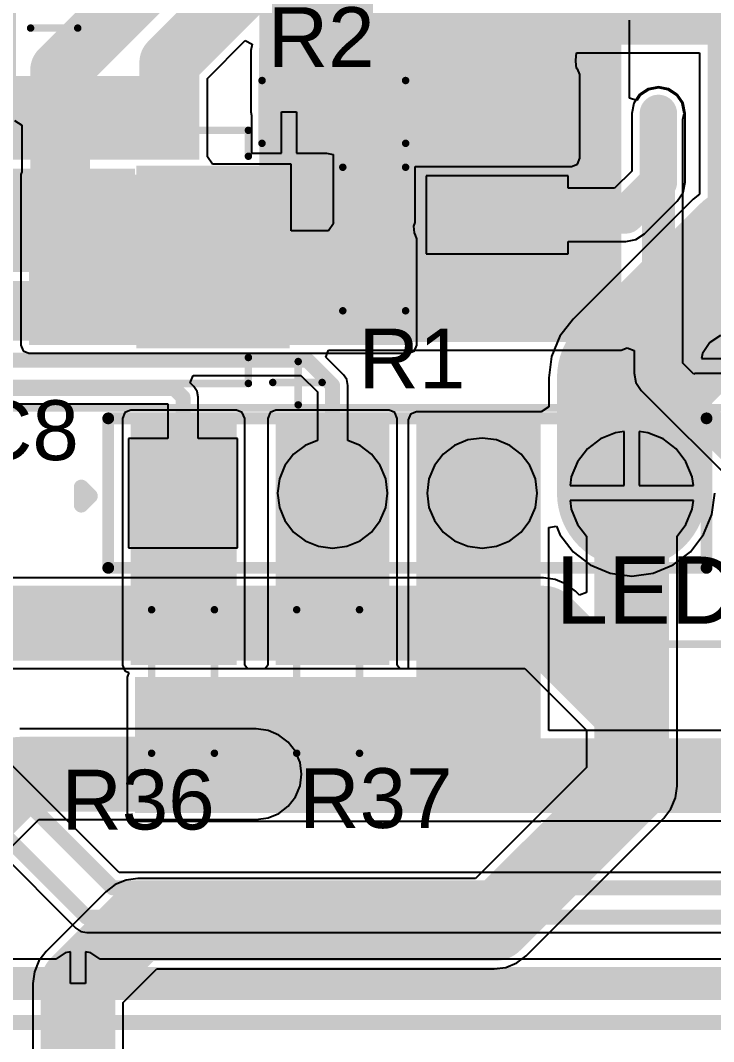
# Model space of a CAD drawing. Header units: millimetres. Extents: x -0.26 to 4.68, y -0.29 to 2.93.
# Drawn here: x 1.986 to 2.45, y 1.853 to 2.536 of the extents above; entities that cross this region are included whole.
import ezdxf

# ---------------------------------------------------------------- set-up
doc = ezdxf.new("R2010")
doc.units = ezdxf.units.MM
doc.header["$MEASUREMENT"] = 0
for name, color, linetype in [('BottomLayer', 5, 'Continuous'), ('BottomSolder', 6, 'Continuous'), ('Mechanical1', 6, 'Continuous'), ('MultiLayer', 9, 'Continuous'), ('PadHoleLayer', 156, 'Continuous'), ('TopLayer', 1, 'Continuous'), ('TopOverlay', 2, 'Continuous'), ('TopPaste', 8, 'Continuous'), ('TopSolder', 216, 'Continuous'), ('ViaHoleLayer', 16, 'Continuous')]:
    doc.layers.add(name, color=color, linetype=linetype)
doc.styles.add('Arial', font='arial.ttf', dxfattribs={"height": 0.2})

# ---------------------------------------------------------------- blocks, each defined once
blk = doc.blocks.new('DDPAK_35')
at = {"layer": 'TopLayer'}
for points in [[(-0.02106, -0.14636), (0.02106, -0.14636), (0.02106, -0.2314), (-0.02106, -0.2314)], [(0.04587, -0.14636), (0.08799, -0.14636), (0.08799, -0.2314), (0.04587, -0.2314)], [(0.1128, -0.14636), (0.15492, -0.14636), (0.15492, -0.2314), (0.1128, -0.2314)]]:
    blk.add_hatch(color=1, dxfattribs=at).paths.add_polyline_path(points)
at = {"layer": 'TopPaste'}
for points in [[(-0.02106, -0.14636), (0.02106, -0.14636), (0.02106, -0.2314), (-0.02106, -0.2314)], [(0.04587, -0.14636), (0.08799, -0.14636), (0.08799, -0.2314), (0.04587, -0.2314)], [(0.1128, -0.14636), (0.15492, -0.14636), (0.15492, -0.2314), (0.1128, -0.2314)]]:
    blk.add_hatch(color=8, dxfattribs=at).paths.add_polyline_path(points)
at = {"layer": 'TopSolder'}
for points in [[(-0.02303, -0.14439), (0.02303, -0.14439), (0.02303, -0.23337), (-0.02303, -0.23337)], [(0.0439, -0.14439), (0.08996, -0.14439), (0.08996, -0.23337), (0.0439, -0.23337)], [(0.11083, -0.14439), (0.15689, -0.14439), (0.15689, -0.23337), (0.11083, -0.23337)]]:
    blk.add_hatch(color=216, dxfattribs=at).paths.add_polyline_path(points)
blk = doc.blocks.new('R___0603_51')
at = {"layer": 'TopLayer'}
for points in [[(-0.015, 0.0175), (-0.015, -0.0175), (-0.045, -0.0175), (-0.045, 0.0175)], [(0.045, 0.0175), (0.045, -0.0175), (0.015, -0.0175), (0.015, 0.0175)]]:
    blk.add_hatch(color=1, dxfattribs=at).paths.add_polyline_path(points)
at = {"layer": 'TopPaste'}
for points in [[(-0.015, 0.0175), (-0.015, -0.0175), (-0.045, -0.0175), (-0.045, 0.0175)], [(0.045, 0.0175), (0.045, -0.0175), (0.015, -0.0175), (0.015, 0.0175)]]:
    blk.add_hatch(color=8, dxfattribs=at).paths.add_polyline_path(points)
at = {"layer": 'TopSolder'}
for points in [[(-0.011, 0.0215), (-0.011, -0.0215), (-0.049, -0.0215), (-0.049, 0.0215)], [(0.049, 0.0215), (0.049, -0.0215), (0.011, -0.0215), (0.011, 0.0215)]]:
    blk.add_hatch(color=216, dxfattribs=at).paths.add_polyline_path(points)
at = {"layer": 'TopOverlay', "const_width": 0.005}
for points in [[(-0.048, -0.021), (-0.048, 0.021)], [(0.048, 0.021), (-0.048, 0.021)], [(0.048, -0.021), (0.048, 0.021)], [(0.048, -0.021), (-0.048, -0.021)]]:
    blk.add_lwpolyline(points, dxfattribs=at)
at = {"layer": 'TopOverlay', "const_width": 0.0025}
for points in [[(-0.04925, 0.021, 1), (-0.04675, 0.021, 1)], [(-0.04925, 0.021, 1), (-0.04675, 0.021, 1)], [(0.04675, 0.021, 1), (0.04925, 0.021, 1)], [(0.04675, 0.021, 1), (0.04925, 0.021, 1)], [(-0.04925, -0.021, 1), (-0.04675, -0.021, 1)], [(-0.04925, -0.021, 1), (-0.04675, -0.021, 1)], [(0.04675, -0.021, 1), (0.04925, -0.021, 1)], [(0.04675, -0.021, 1), (0.04925, -0.021, 1)]]:
    blk.add_lwpolyline(points, format="xyb", close=True, dxfattribs=at)
blk = doc.blocks.new('R___0603_52')
at = {"layer": 'TopLayer'}
for points in [[(-0.015, 0.0175), (-0.015, -0.0175), (-0.045, -0.0175), (-0.045, 0.0175)], [(0.045, 0.0175), (0.045, -0.0175), (0.015, -0.0175), (0.015, 0.0175)]]:
    blk.add_hatch(color=1, dxfattribs=at).paths.add_polyline_path(points)
at = {"layer": 'TopPaste'}
for points in [[(-0.015, 0.0175), (-0.015, -0.0175), (-0.045, -0.0175), (-0.045, 0.0175)], [(0.045, 0.0175), (0.045, -0.0175), (0.015, -0.0175), (0.015, 0.0175)]]:
    blk.add_hatch(color=8, dxfattribs=at).paths.add_polyline_path(points)
at = {"layer": 'TopSolder'}
for points in [[(-0.011, 0.0215), (-0.011, -0.0215), (-0.049, -0.0215), (-0.049, 0.0215)], [(0.049, 0.0215), (0.049, -0.0215), (0.011, -0.0215), (0.011, 0.0215)]]:
    blk.add_hatch(color=216, dxfattribs=at).paths.add_polyline_path(points)
at = {"layer": 'TopOverlay', "const_width": 0.005}
for points in [[(-0.048, -0.021), (-0.048, 0.021)], [(0.048, 0.021), (-0.048, 0.021)], [(0.048, -0.021), (0.048, 0.021)], [(0.048, -0.021), (-0.048, -0.021)]]:
    blk.add_lwpolyline(points, dxfattribs=at)
at = {"layer": 'TopOverlay', "const_width": 0.0025}
for points in [[(-0.04925, 0.021, 1), (-0.04675, 0.021, 1)], [(-0.04925, 0.021, 1), (-0.04675, 0.021, 1)], [(0.04675, 0.021, 1), (0.04925, 0.021, 1)], [(0.04675, 0.021, 1), (0.04925, 0.021, 1)], [(-0.04925, -0.021, 1), (-0.04675, -0.021, 1)], [(-0.04925, -0.021, 1), (-0.04675, -0.021, 1)], [(0.04675, -0.021, 1), (0.04925, -0.021, 1)], [(0.04675, -0.021, 1), (0.04925, -0.021, 1)]]:
    blk.add_lwpolyline(points, format="xyb", close=True, dxfattribs=at)
blk = doc.blocks.new('R___0603_81')
at = {"layer": 'TopLayer'}
for points in [[(-0.015, 0.0175), (-0.015, -0.0175), (-0.045, -0.0175), (-0.045, 0.0175)], [(0.045, 0.0175), (0.045, -0.0175), (0.015, -0.0175), (0.015, 0.0175)]]:
    blk.add_hatch(color=1, dxfattribs=at).paths.add_polyline_path(points)
at = {"layer": 'TopPaste'}
for points in [[(-0.015, 0.0175), (-0.015, -0.0175), (-0.045, -0.0175), (-0.045, 0.0175)], [(0.045, 0.0175), (0.045, -0.0175), (0.015, -0.0175), (0.015, 0.0175)]]:
    blk.add_hatch(color=8, dxfattribs=at).paths.add_polyline_path(points)
at = {"layer": 'TopSolder'}
for points in [[(-0.011, 0.0215), (-0.011, -0.0215), (-0.049, -0.0215), (-0.049, 0.0215)], [(0.049, 0.0215), (0.049, -0.0215), (0.011, -0.0215), (0.011, 0.0215)]]:
    blk.add_hatch(color=216, dxfattribs=at).paths.add_polyline_path(points)
at = {"layer": 'TopOverlay', "const_width": 0.005}
for points in [[(0.048, 0.021), (-0.048, 0.021)], [(-0.048, 0.021), (-0.048, -0.021)], [(0.048, 0.021), (0.048, -0.021)], [(0.048, -0.021), (-0.048, -0.021)]]:
    blk.add_lwpolyline(points, dxfattribs=at)
at = {"layer": 'TopOverlay', "const_width": 0.0025}
for points in [[(-0.04925, 0.021, 1), (-0.04675, 0.021, 1)], [(-0.04925, 0.021, 1), (-0.04675, 0.021, 1)], [(0.04675, 0.021, 1), (0.04925, 0.021, 1)], [(0.04675, 0.021, 1), (0.04925, 0.021, 1)], [(-0.04925, -0.021, 1), (-0.04675, -0.021, 1)], [(-0.04925, -0.021, 1), (-0.04675, -0.021, 1)], [(0.04675, -0.021, 1), (0.04925, -0.021, 1)], [(0.04675, -0.021, 1), (0.04925, -0.021, 1)]]:
    blk.add_lwpolyline(points, format="xyb", close=True, dxfattribs=at)
blk = doc.blocks.new('R___0603_82')
at = {"layer": 'TopLayer'}
for points in [[(-0.015, 0.0175), (-0.015, -0.0175), (-0.045, -0.0175), (-0.045, 0.0175)], [(0.045, 0.0175), (0.045, -0.0175), (0.015, -0.0175), (0.015, 0.0175)]]:
    blk.add_hatch(color=1, dxfattribs=at).paths.add_polyline_path(points)
at = {"layer": 'TopPaste'}
for points in [[(-0.015, 0.0175), (-0.015, -0.0175), (-0.045, -0.0175), (-0.045, 0.0175)], [(0.045, 0.0175), (0.045, -0.0175), (0.015, -0.0175), (0.015, 0.0175)]]:
    blk.add_hatch(color=8, dxfattribs=at).paths.add_polyline_path(points)
at = {"layer": 'TopSolder'}
for points in [[(-0.011, 0.0215), (-0.011, -0.0215), (-0.049, -0.0215), (-0.049, 0.0215)], [(0.049, 0.0215), (0.049, -0.0215), (0.011, -0.0215), (0.011, 0.0215)]]:
    blk.add_hatch(color=216, dxfattribs=at).paths.add_polyline_path(points)
at = {"layer": 'TopOverlay', "const_width": 0.005}
for points in [[(0.048, 0.021), (-0.048, 0.021)], [(-0.048, -0.021), (-0.048, 0.021)], [(0.048, -0.021), (0.048, 0.021)], [(0.048, -0.021), (-0.048, -0.021)]]:
    blk.add_lwpolyline(points, dxfattribs=at)
at = {"layer": 'TopOverlay', "const_width": 0.0025}
for points in [[(-0.04925, 0.021, 1), (-0.04675, 0.021, 1)], [(-0.04925, 0.021, 1), (-0.04675, 0.021, 1)], [(0.04675, 0.021, 1), (0.04925, 0.021, 1)], [(0.04675, 0.021, 1), (0.04925, 0.021, 1)], [(-0.04925, -0.021, 1), (-0.04675, -0.021, 1)], [(-0.04925, -0.021, 1), (-0.04675, -0.021, 1)], [(0.04675, -0.021, 1), (0.04925, -0.021, 1)], [(0.04675, -0.021, 1), (0.04925, -0.021, 1)]]:
    blk.add_lwpolyline(points, format="xyb", close=True, dxfattribs=at)
blk = doc.blocks.new('ZIO_101954_95')
at = {"layer": 'BottomLayer'}
blk.add_hatch(color=5, dxfattribs=at).paths.add_polyline_path([(-0.1815, 0.0315), (-0.1185, 0.0315), (-0.1185, -0.0315), (-0.1815, -0.0315)])
h = blk.add_hatch(color=5, dxfattribs=at)
edge = h.paths.add_edge_path()
edge.add_arc((-0.05, 0), 0.0315, 0, 360)
h = blk.add_hatch(color=5, dxfattribs=at)
edge = h.paths.add_edge_path()
edge.add_arc((0.05, 0), 0.0315, 0, 360)
h = blk.add_hatch(color=5, dxfattribs=at)
edge = h.paths.add_edge_path()
edge.add_arc((0.15, 0), 0.0315, 0, 360)
at = {"layer": 'BottomSolder'}
blk.add_hatch(color=6, dxfattribs=at).paths.add_polyline_path([(-0.1855, 0.0355), (-0.1145, 0.0355), (-0.1145, -0.0355), (-0.1855, -0.0355)])
h = blk.add_hatch(color=6, dxfattribs=at)
edge = h.paths.add_edge_path()
edge.add_arc((-0.05, 0), 0.0355, 0, 360)
h = blk.add_hatch(color=6, dxfattribs=at)
edge = h.paths.add_edge_path()
edge.add_arc((0.05, 0), 0.0355, 0, 360)
h = blk.add_hatch(color=6, dxfattribs=at)
edge = h.paths.add_edge_path()
edge.add_arc((0.15, 0), 0.0355, 0, 360)
at = {"layer": 'MultiLayer'}
blk.add_hatch(color=9, dxfattribs=at).paths.add_polyline_path([(-0.1815, 0.0315), (-0.1185, 0.0315), (-0.1185, -0.0315), (-0.1815, -0.0315)])
h = blk.add_hatch(color=9, dxfattribs=at)
edge = h.paths.add_edge_path()
edge.add_arc((-0.05, 0), 0.0315, 0, 360)
h = blk.add_hatch(color=9, dxfattribs=at)
edge = h.paths.add_edge_path()
edge.add_arc((0.05, 0), 0.0315, 0, 360)
h = blk.add_hatch(color=9, dxfattribs=at)
edge = h.paths.add_edge_path()
edge.add_arc((0.15, 0), 0.0315, 0, 360)
at = {"layer": 'PadHoleLayer'}
h = blk.add_hatch(color=156, dxfattribs=at)
edge = h.paths.add_edge_path()
edge.add_arc((-0.15, 0), 0.0187, 0, 360)
h = blk.add_hatch(color=156, dxfattribs=at)
edge = h.paths.add_edge_path()
edge.add_arc((-0.05, 0), 0.0187, 0, 360)
h = blk.add_hatch(color=156, dxfattribs=at)
edge = h.paths.add_edge_path()
edge.add_arc((0.05, 0), 0.0187, 0, 360)
h = blk.add_hatch(color=156, dxfattribs=at)
edge = h.paths.add_edge_path()
edge.add_arc((0.15, 0), 0.0187, 0, 360)
at = {"layer": 'TopLayer'}
blk.add_hatch(color=1, dxfattribs=at).paths.add_polyline_path([(-0.1815, 0.0315), (-0.1185, 0.0315), (-0.1185, -0.0315), (-0.1815, -0.0315)])
h = blk.add_hatch(color=1, dxfattribs=at)
edge = h.paths.add_edge_path()
edge.add_arc((-0.05, 0), 0.0315, 0, 360)
h = blk.add_hatch(color=1, dxfattribs=at)
edge = h.paths.add_edge_path()
edge.add_arc((0.05, 0), 0.0315, 0, 360)
h = blk.add_hatch(color=1, dxfattribs=at)
edge = h.paths.add_edge_path()
edge.add_arc((0.15, 0), 0.0315, 0, 360)
at = {"layer": 'TopSolder'}
blk.add_hatch(color=216, dxfattribs=at).paths.add_polyline_path([(-0.1855, 0.0355), (-0.1145, 0.0355), (-0.1145, -0.0355), (-0.1855, -0.0355)])
h = blk.add_hatch(color=216, dxfattribs=at)
edge = h.paths.add_edge_path()
edge.add_arc((-0.05, 0), 0.0355, 0, 360)
h = blk.add_hatch(color=216, dxfattribs=at)
edge = h.paths.add_edge_path()
edge.add_arc((0.05, 0), 0.0355, 0, 360)
h = blk.add_hatch(color=216, dxfattribs=at)
edge = h.paths.add_edge_path()
edge.add_arc((0.15, 0), 0.0355, 0, 360)
at = {"layer": 'Mechanical1', "const_width": 0.005}
blk.add_lwpolyline([(-0.719, 0.057), (0.719, 0.057)], dxfattribs=at)
at = {"layer": 'TopOverlay'}
for points, const_width in [([(-0.2, 0.05), (0.2, 0.05)], 0.00787), ([(-0.2, -0.05), (-0.2, 0.05)], 0.00787), ([(0.2, -0.05), (0.2, 0.05)], 0.00787), ([(-0.218, -0.008), (-0.218, 0.004)], 0.01), ([(-0.218, 0.004), (-0.212, -0.002)], 0.01), ([(-0.218, -0.008), (-0.212, -0.002)], 0.01), ([(-0.2, -0.05), (0.2, -0.05)], 0.00787), ([(-0.156, -0.066), (-0.15, -0.06)], 0.01), ([(-0.156, -0.066), (-0.144, -0.066)], 0.01), ([(-0.15, -0.06), (-0.144, -0.066)], 0.01)]:
    blk.add_lwpolyline(points, dxfattribs=dict(at, const_width=const_width))
for points, const_width in [([(-0.20197, 0.05, 1), (-0.19803, 0.05, 1)], 0.00394), ([(-0.20197, 0.05, 1), (-0.19803, 0.05, 1)], 0.00394), ([(0.19803, 0.05, 1), (0.20197, 0.05, 1)], 0.00394), ([(0.19803, 0.05, 1), (0.20197, 0.05, 1)], 0.00394), ([(-0.2205, 0.004, 1), (-0.2155, 0.004, 1)], 0.005), ([(-0.2205, 0.004, 1), (-0.2155, 0.004, 1)], 0.005), ([(-0.2145, -0.002, 1), (-0.2095, -0.002, 1)], 0.005), ([(-0.2145, -0.002, 1), (-0.2095, -0.002, 1)], 0.005), ([(-0.2205, -0.008, 1), (-0.2155, -0.008, 1)], 0.005), ([(-0.2205, -0.008, 1), (-0.2155, -0.008, 1)], 0.005), ([(-0.20197, -0.05, 1), (-0.19803, -0.05, 1)], 0.00394), ([(-0.20197, -0.05, 1), (-0.19803, -0.05, 1)], 0.00394), ([(0.19803, -0.05, 1), (0.20197, -0.05, 1)], 0.00394), ([(0.19803, -0.05, 1), (0.20197, -0.05, 1)], 0.00394), ([(-0.1585, -0.066, 1), (-0.1535, -0.066, 1)], 0.005), ([(-0.1585, -0.066, 1), (-0.1535, -0.066, 1)], 0.005), ([(-0.1525, -0.06, 1), (-0.1475, -0.06, 1)], 0.005), ([(-0.1525, -0.06, 1), (-0.1475, -0.06, 1)], 0.005), ([(-0.1465, -0.066, 1), (-0.1415, -0.066, 1)], 0.005), ([(-0.1465, -0.066, 1), (-0.1415, -0.066, 1)], 0.005)]:
    blk.add_lwpolyline(points, format="xyb", close=True, dxfattribs=dict(at, const_width=const_width))
blk = doc.blocks.new('1_5_____RGB_OLED_97')
at = {"layer": 'Mechanical1', "const_width": 0.005}
blk.add_lwpolyline([(0.74, 0.11), (0.74, -1.666)], dxfattribs=at)
blk = doc.blocks.new('C____D_193')
at = {"layer": 'TopLayer'}
for points in [[(-0.16732, 0.05709), (-0.07283, 0.05709), (-0.07283, -0.05709), (-0.16732, -0.05709)], [(0.07283, 0.05709), (0.16732, 0.05709), (0.16732, -0.05709), (0.07283, -0.05709)]]:
    blk.add_hatch(color=1, dxfattribs=at).paths.add_polyline_path(points)
at = {"layer": 'TopPaste'}
for points in [[(-0.16732, 0.05709), (-0.07283, 0.05709), (-0.07283, -0.05709), (-0.16732, -0.05709)], [(0.07283, 0.05709), (0.16732, 0.05709), (0.16732, -0.05709), (0.07283, -0.05709)]]:
    blk.add_hatch(color=8, dxfattribs=at).paths.add_polyline_path(points)
at = {"layer": 'TopSolder'}
for points in [[(-0.17132, 0.06109), (-0.06883, 0.06109), (-0.06883, -0.06109), (-0.17132, -0.06109)], [(0.06883, 0.06109), (0.17132, 0.06109), (0.17132, -0.06109), (0.06883, -0.06109)]]:
    blk.add_hatch(color=216, dxfattribs=at).paths.add_polyline_path(points)
at = {"layer": 'TopOverlay', "const_width": 0.005}
for points in [[(-0.177, 0.099), (-0.177, 0.07)], [(-0.16, 0.084), (-0.193, 0.084)], [(-0.1437, 0.08465), (-0.1437, 0.0673)], [(0.1437, 0.08465), (-0.1437, 0.08465)], [(0.1437, 0.08465), (0.1437, 0.0673)], [(-0.1437, -0.0673), (-0.1437, -0.08465)], [(0.1437, -0.0673), (0.1437, -0.08465)], [(0.1437, -0.08465), (-0.1437, -0.08465)]]:
    blk.add_lwpolyline(points, dxfattribs=at)
at = {"layer": 'TopOverlay', "const_width": 0.0025}
for points in [[(-0.17825, 0.099, 1), (-0.17575, 0.099, 1)], [(-0.19425, 0.084, 1), (-0.19175, 0.084, 1)], [(-0.16125, 0.084, 1), (-0.15875, 0.084, 1)], [(-0.14495, 0.08465, 1), (-0.14245, 0.08465, 1)], [(-0.14495, 0.08465, 1), (-0.14245, 0.08465, 1)], [(0.14245, 0.08465, 1), (0.14495, 0.08465, 1)], [(0.14245, 0.08465, 1), (0.14495, 0.08465, 1)], [(-0.17825, 0.07, 1), (-0.17575, 0.07, 1)], [(-0.14495, 0.0673, 1), (-0.14245, 0.0673, 1)], [(0.14245, 0.0673, 1), (0.14495, 0.0673, 1)], [(-0.14495, -0.0673, 1), (-0.14245, -0.0673, 1)], [(0.14245, -0.0673, 1), (0.14495, -0.0673, 1)], [(-0.14495, -0.08465, 1), (-0.14245, -0.08465, 1)], [(-0.14495, -0.08465, 1), (-0.14245, -0.08465, 1)], [(0.14245, -0.08465, 1), (0.14495, -0.08465, 1)], [(0.14245, -0.08465, 1), (0.14495, -0.08465, 1)]]:
    blk.add_lwpolyline(points, format="xyb", close=True, dxfattribs=at)
blk = doc.blocks.new('20SVPF120M_195')
at = {"layer": 'TopLayer'}
for points in [[(-0.17913, 0.0315), (-0.04134, 0.0315), (-0.04134, -0.0315), (-0.17913, -0.0315)], [(0.04134, 0.0315), (0.17913, 0.0315), (0.17913, -0.0315), (0.04134, -0.0315)]]:
    blk.add_hatch(color=1, dxfattribs=at).paths.add_polyline_path(points)
at = {"layer": 'TopPaste'}
for points in [[(-0.17913, 0.0315), (-0.04134, 0.0315), (-0.04134, -0.0315), (-0.17913, -0.0315)], [(0.04134, 0.0315), (0.17913, 0.0315), (0.17913, -0.0315), (0.04134, -0.0315)]]:
    blk.add_hatch(color=8, dxfattribs=at).paths.add_polyline_path(points)
at = {"layer": 'TopSolder'}
for points in [[(-0.18313, 0.0355), (-0.03734, 0.0355), (-0.03734, -0.0355), (-0.18313, -0.0355)], [(0.03734, 0.0355), (0.18313, 0.0355), (0.18313, -0.0355), (0.03734, -0.0355)]]:
    blk.add_hatch(color=216, dxfattribs=at).paths.add_polyline_path(points)
at = {"layer": 'TopOverlay', "const_width": 0.005}
for points in [[(-0.07677, 0.12992), (-0.12992, 0.07677)], [(-0.07677, 0.12992), (0.12992, 0.12992)], [(0.12992, 0.12992), (0.12992, 0.04528)], [(-0.12992, 0.07677), (-0.12992, 0.04528)], [(-0.153, 0.064), (-0.153, 0.043)], [(-0.162, 0.053), (-0.144, 0.053)], [(-0.12992, -0.04528), (-0.12992, -0.07677)], [(0.12992, -0.04528), (0.12992, -0.12992)], [(-0.12992, -0.07677), (-0.07677, -0.12992)], [(-0.07677, -0.12992), (0.12992, -0.12992)]]:
    blk.add_lwpolyline(points, dxfattribs=at)
at = {"layer": 'TopOverlay', "const_width": 0.0025}
for points in [[(-0.07802, 0.12992, 1), (-0.07552, 0.12992, 1)], [(-0.07802, 0.12992, 1), (-0.07552, 0.12992, 1)], [(0.12867, 0.12992, 1), (0.13117, 0.12992, 1)], [(0.12867, 0.12992, 1), (0.13117, 0.12992, 1)], [(-0.13117, 0.07677, 1), (-0.12867, 0.07677, 1)], [(-0.13117, 0.07677, 1), (-0.12867, 0.07677, 1)], [(-0.15425, 0.064, 1), (-0.15175, 0.064, 1)], [(-0.16325, 0.053, 1), (-0.16075, 0.053, 1)], [(-0.14525, 0.053, 1), (-0.14275, 0.053, 1)], [(-0.15425, 0.043, 1), (-0.15175, 0.043, 1)], [(-0.13117, 0.04528, 1), (-0.12867, 0.04528, 1)], [(0.12867, 0.04528, 1), (0.13117, 0.04528, 1)], [(-0.13117, -0.04528, 1), (-0.12867, -0.04528, 1)], [(0.12867, -0.04528, 1), (0.13117, -0.04528, 1)], [(-0.13117, -0.07677, 1), (-0.12867, -0.07677, 1)], [(-0.13117, -0.07677, 1), (-0.12867, -0.07677, 1)], [(-0.07802, -0.12992, 1), (-0.07552, -0.12992, 1)], [(-0.07802, -0.12992, 1), (-0.07552, -0.12992, 1)], [(0.12867, -0.12992, 1), (0.13117, -0.12992, 1)], [(0.12867, -0.12992, 1), (0.13117, -0.12992, 1)]]:
    blk.add_lwpolyline(points, format="xyb", close=True, dxfattribs=at)

msp = doc.modelspace()

# ---------------------------------------------------------------- hatches: boundary and pattern name
at = {"layer": 'BottomLayer'}
for points in [[(2.146, 2.321), (2.388, 2.321), (2.388, 2.556), (2.146, 2.556)], [(1.603, 2.443), (2.106, 2.443), (2.106, 2.499), (1.603, 2.499)], [(1.18282, 2.36795), (2.063, 2.36795), (2.063, 2.437), (1.18282, 2.437)]]:
    msp.add_hatch(color=5, dxfattribs=at).paths.add_polyline_path(points)
h = msp.add_hatch(color=5, dxfattribs=at)
edge = h.paths.add_edge_path()
edge.add_arc((2.41282, 2.47395), 0.01181, 0, 360)
h = msp.add_hatch(color=5, dxfattribs=at)
edge = h.paths.add_edge_path()
edge.add_arc((2.059, 2.46595), 0.01181, 0, 360)
h = msp.add_hatch(color=5, dxfattribs=at)
edge = h.paths.add_edge_path()
edge.add_arc((2.08782, 2.46595), 0.01181, 0, 360)
h = msp.add_hatch(color=5, dxfattribs=at)
edge = h.paths.add_edge_path()
edge.add_arc((2.019, 2.421), 0.01181, 0, 360)
h = msp.add_hatch(color=5, dxfattribs=at)
edge = h.paths.add_edge_path()
edge.add_arc((2.045, 2.421), 0.01181, 0, 360)
h = msp.add_hatch(color=5, dxfattribs=at)
edge = h.paths.add_edge_path()
edge.add_arc((2.019, 2.395), 0.01181, 0, 360)
h = msp.add_hatch(color=5, dxfattribs=at)
edge = h.paths.add_edge_path()
edge.add_arc((2.045, 2.395), 0.01181, 0, 360)
h = msp.add_hatch(color=5, dxfattribs=at)
edge = h.paths.add_edge_path()
edge.add_arc((2.144, 2.032), 0.01181, 0, 360)
h = msp.add_hatch(color=5, dxfattribs=at)
edge = h.paths.add_edge_path()
edge.add_arc((2.02482, 1.89195), 0.01181, 0, 360)
at = {"layer": 'BottomSolder'}
h = msp.add_hatch(color=6, dxfattribs=at)
edge = h.paths.add_edge_path()
edge.add_arc((2.41282, 2.47395), 0.00591, 0, 360)
h = msp.add_hatch(color=6, dxfattribs=at)
edge = h.paths.add_edge_path()
edge.add_arc((2.059, 2.46595), 0.00591, 0, 360)
h = msp.add_hatch(color=6, dxfattribs=at)
edge = h.paths.add_edge_path()
edge.add_arc((2.08782, 2.46595), 0.00591, 0, 360)
h = msp.add_hatch(color=6, dxfattribs=at)
edge = h.paths.add_edge_path()
edge.add_arc((2.019, 2.421), 0.00591, 0, 360)
h = msp.add_hatch(color=6, dxfattribs=at)
edge = h.paths.add_edge_path()
edge.add_arc((2.045, 2.421), 0.00591, 0, 360)
h = msp.add_hatch(color=6, dxfattribs=at)
edge = h.paths.add_edge_path()
edge.add_arc((2.019, 2.395), 0.00591, 0, 360)
h = msp.add_hatch(color=6, dxfattribs=at)
edge = h.paths.add_edge_path()
edge.add_arc((2.045, 2.395), 0.00591, 0, 360)
h = msp.add_hatch(color=6, dxfattribs=at)
edge = h.paths.add_edge_path()
edge.add_arc((2.144, 2.032), 0.00591, 0, 360)
h = msp.add_hatch(color=6, dxfattribs=at)
edge = h.paths.add_edge_path()
edge.add_arc((2.02482, 1.89195), 0.00591, 0, 360)
at = {"layer": 'TopLayer'}
for points in [[(2.44582, 2.29), (2.82182, 2.29), (2.82182, 2.79895), (2.44582, 2.79895)], [(2.20082, 2.44395), (2.35482, 2.44395), (2.35482, 2.49995), (2.20082, 2.49995)], [(2.04, 2.445), (2.106, 2.445), (2.106, 2.492), (2.04, 2.492)], [(2.20082, 2.40095), (2.24482, 2.40095), (2.24482, 2.46395), (2.20082, 2.46395)], [(2.073, 2.433), (1.992, 2.433), (1.992, 2.319), (2.073, 2.319)], [(2.062, 2.319), (2.246, 2.319), (2.246, 2.39), (2.062, 2.39)], [(2.13082, 2.27), (2.06, 2.27), (2.06, 2.105), (2.13082, 2.105)], [(2.23282, 2.27), (2.157, 2.27), (2.157, 2.105), (2.23282, 2.105)], [(2.251, 2.039), (2.33418, 2.039), (2.33418, 2.269), (2.251, 2.269)], [(2.33418, 2.09695), (2.063, 2.09695), (2.063, 2.006), (2.33418, 2.006)]]:
    msp.add_hatch(color=1, dxfattribs=at).paths.add_polyline_path(points)
h = msp.add_hatch(color=1, dxfattribs=at)
edge = h.paths.add_edge_path()
edge.add_arc((2.41282, 2.47395), 0.01181, 0, 360)
h = msp.add_hatch(color=1, dxfattribs=at)
edge = h.paths.add_edge_path()
edge.add_arc((2.059, 2.46595), 0.01181, 0, 360)
h = msp.add_hatch(color=1, dxfattribs=at)
edge = h.paths.add_edge_path()
edge.add_arc((2.08782, 2.46595), 0.01181, 0, 360)
h = msp.add_hatch(color=1, dxfattribs=at)
edge = h.paths.add_edge_path()
edge.add_arc((2.019, 2.421), 0.01181, 0, 360)
h = msp.add_hatch(color=1, dxfattribs=at)
edge = h.paths.add_edge_path()
edge.add_arc((2.045, 2.421), 0.01181, 0, 360)
h = msp.add_hatch(color=1, dxfattribs=at)
edge = h.paths.add_edge_path()
edge.add_arc((2.019, 2.395), 0.01181, 0, 360)
h = msp.add_hatch(color=1, dxfattribs=at)
edge = h.paths.add_edge_path()
edge.add_arc((2.045, 2.395), 0.01181, 0, 360)
h = msp.add_hatch(color=1, dxfattribs=at)
edge = h.paths.add_edge_path()
edge.add_arc((2.144, 2.032), 0.01181, 0, 360)
h = msp.add_hatch(color=1, dxfattribs=at)
edge = h.paths.add_edge_path()
edge.add_arc((2.02482, 1.89195), 0.01181, 0, 360)
at = {"layer": 'TopSolder'}
h = msp.add_hatch(color=216, dxfattribs=at)
edge = h.paths.add_edge_path()
edge.add_arc((2.41282, 2.47395), 0.00591, 0, 360)
h = msp.add_hatch(color=216, dxfattribs=at)
edge = h.paths.add_edge_path()
edge.add_arc((2.059, 2.46595), 0.00591, 0, 360)
h = msp.add_hatch(color=216, dxfattribs=at)
edge = h.paths.add_edge_path()
edge.add_arc((2.08782, 2.46595), 0.00591, 0, 360)
h = msp.add_hatch(color=216, dxfattribs=at)
edge = h.paths.add_edge_path()
edge.add_arc((2.019, 2.421), 0.00591, 0, 360)
h = msp.add_hatch(color=216, dxfattribs=at)
edge = h.paths.add_edge_path()
edge.add_arc((2.045, 2.421), 0.00591, 0, 360)
h = msp.add_hatch(color=216, dxfattribs=at)
edge = h.paths.add_edge_path()
edge.add_arc((2.019, 2.395), 0.00591, 0, 360)
h = msp.add_hatch(color=216, dxfattribs=at)
edge = h.paths.add_edge_path()
edge.add_arc((2.045, 2.395), 0.00591, 0, 360)
h = msp.add_hatch(color=216, dxfattribs=at)
edge = h.paths.add_edge_path()
edge.add_arc((2.144, 2.032), 0.00591, 0, 360)
h = msp.add_hatch(color=216, dxfattribs=at)
edge = h.paths.add_edge_path()
edge.add_arc((2.02482, 1.89195), 0.00591, 0, 360)
at = {"layer": 'ViaHoleLayer'}
h = msp.add_hatch(color=16, dxfattribs=at)
edge = h.paths.add_edge_path()
edge.add_arc((2.41282, 2.47395), 0.00591, 0, 360)
h = msp.add_hatch(color=16, dxfattribs=at)
edge = h.paths.add_edge_path()
edge.add_arc((2.059, 2.46595), 0.00591, 0, 360)
h = msp.add_hatch(color=16, dxfattribs=at)
edge = h.paths.add_edge_path()
edge.add_arc((2.08782, 2.46595), 0.00591, 0, 360)
h = msp.add_hatch(color=16, dxfattribs=at)
edge = h.paths.add_edge_path()
edge.add_arc((2.019, 2.421), 0.00591, 0, 360)
h = msp.add_hatch(color=16, dxfattribs=at)
edge = h.paths.add_edge_path()
edge.add_arc((2.045, 2.421), 0.00591, 0, 360)
h = msp.add_hatch(color=16, dxfattribs=at)
edge = h.paths.add_edge_path()
edge.add_arc((2.019, 2.395), 0.00591, 0, 360)
h = msp.add_hatch(color=16, dxfattribs=at)
edge = h.paths.add_edge_path()
edge.add_arc((2.045, 2.395), 0.00591, 0, 360)
h = msp.add_hatch(color=16, dxfattribs=at)
edge = h.paths.add_edge_path()
edge.add_arc((2.144, 2.032), 0.00591, 0, 360)
h = msp.add_hatch(color=16, dxfattribs=at)
edge = h.paths.add_edge_path()
edge.add_arc((2.02482, 1.89195), 0.00591, 0, 360)

# ---------------------------------------------------------------- linework, layer by layer
at = {"layer": 'BottomLayer'}
for p, q in [((2.39341, 2.48416), (2.39341, 2.53636)), ((2.4007, 2.48607), (2.39841, 2.48264)), ((2.40626, 2.48978), (2.4007, 2.48607)), ((2.41282, 2.49109), (2.40626, 2.48978)), ((2.41938, 2.48978), (2.41282, 2.49109)), ((2.42494, 2.48607), (2.41938, 2.48978)), ((2.42866, 2.48051), (2.42494, 2.48607)), ((2.39841, 2.48264), (2.39341, 2.48416)), ((2.42996, 2.47395), (2.42866, 2.48051)), ((2.42914, 2.46979), (2.42996, 2.47395)), ((2.42914, 2.30693), (2.42914, 2.46979)), ((2.45431, 2.32549), (2.4471, 2.32067)), ((2.19045, 2.31097), (2.19236, 2.31559)), ((2.19236, 2.31559), (2.388, 2.31559)), ((2.388, 2.31559), (2.39183, 2.31717)), ((2.39183, 2.31717), (2.39651, 2.31541)), ((2.39651, 2.31541), (2.39651, 2.30018)), ((2.4471, 2.32067), (2.44228, 2.31346)), ((2.20221, 2.29921), (2.19045, 2.31097)), ((2.44228, 2.31346), (2.44158, 2.30995)), ((2.44158, 2.30995), (2.45782, 2.30995)), ((2.43657, 2.2995), (2.42914, 2.30693)), ((2.09976, 2.29375), (2.10183, 2.29875)), ((2.10183, 2.29875), (2.17383, 2.29875)), ((2.17383, 2.29875), (2.1848, 2.28778)), ((2.20442, 2.2959), (2.20221, 2.29921)), ((2.20519, 2.292), (2.20442, 2.2959)), ((2.39651, 2.30018), (2.39775, 2.29393)), ((2.43741, 2.29995), (2.43657, 2.2995)), ((2.45782, 2.29995), (2.43741, 2.29995)), ((2.10221, 2.2913), (2.09976, 2.29375)), ((2.10442, 2.28799), (2.10221, 2.2913)), ((2.20519, 2.25528), (2.20519, 2.292)), ((2.39775, 2.29393), (2.40129, 2.28864)), ((2.40129, 2.28864), (2.65769, 2.03224)), ((2.10519, 2.28409), (2.10442, 2.28799)), ((2.10519, 2.25649), (2.10519, 2.28409)), ((2.1848, 2.28778), (2.1848, 2.25528)), ((1.942, 2.27975), (2.0848, 2.27975)), ((2.0848, 2.27975), (2.0848, 2.25649)), ((2.39, 2.26119), (2.38417, 2.26042)), ((2.39, 2.225), (2.39, 2.26119)), ((2.40583, 2.26042), (2.4, 2.26119)), ((2.4, 2.26119), (2.4, 2.225)), ((2.0848, 2.25649), (2.0585, 2.25649)), ((2.0585, 2.25649), (2.0585, 2.1835)), ((2.1315, 2.25649), (2.10519, 2.25649)), ((2.1315, 2.1835), (2.1315, 2.25649)), ((2.1848, 2.25528), (2.17659, 2.25188)), ((2.2134, 2.25188), (2.20519, 2.25528)), ((2.28547, 2.25555), (2.27659, 2.25188)), ((2.295, 2.25681), (2.28547, 2.25555)), ((2.30453, 2.25555), (2.295, 2.25681)), ((2.3134, 2.25188), (2.30453, 2.25555)), ((2.37407, 2.25624), (2.3654, 2.24959)), ((2.38417, 2.26042), (2.37407, 2.25624)), ((2.41593, 2.25624), (2.40583, 2.26042)), ((2.42459, 2.24959), (2.41593, 2.25624)), ((2.17659, 2.25188), (2.16897, 2.24603)), ((2.22103, 2.24603), (2.2134, 2.25188)), ((2.27659, 2.25188), (2.26897, 2.24603)), ((2.32103, 2.24603), (2.3134, 2.25188)), ((2.3654, 2.24959), (2.35875, 2.24092)), ((2.43125, 2.24092), (2.42459, 2.24959)), ((2.16897, 2.24603), (2.16312, 2.2384)), ((2.22688, 2.2384), (2.22103, 2.24603)), ((2.26897, 2.24603), (2.26312, 2.2384)), ((2.32688, 2.2384), (2.32103, 2.24603)), ((2.35875, 2.24092), (2.35457, 2.23083)), ((2.43543, 2.23083), (2.43125, 2.24092)), ((2.16312, 2.2384), (2.15944, 2.22952)), ((2.23056, 2.22952), (2.22688, 2.2384)), ((2.26312, 2.2384), (2.25944, 2.22952)), ((2.33056, 2.22952), (2.32688, 2.2384)), ((2.15944, 2.22952), (2.15819, 2.22)), ((2.23181, 2.22), (2.23056, 2.22952)), ((2.25944, 2.22952), (2.25819, 2.22)), ((2.33181, 2.22), (2.33056, 2.22952)), ((2.35457, 2.23083), (2.3538, 2.225)), ((2.43619, 2.225), (2.43543, 2.23083)), ((2.15819, 2.22), (2.15944, 2.21047)), ((2.23056, 2.21047), (2.23181, 2.22)), ((2.25819, 2.22), (2.25944, 2.21047)), ((2.33056, 2.21047), (2.33181, 2.22)), ((2.3538, 2.225), (2.39, 2.225)), ((2.4, 2.225), (2.43619, 2.225)), ((2.43619, 2.215), (2.3538, 2.215)), ((2.3538, 2.215), (2.35457, 2.20916)), ((2.43543, 2.20916), (2.43619, 2.215)), ((2.15944, 2.21047), (2.16312, 2.20159)), ((2.22688, 2.20159), (2.23056, 2.21047)), ((2.25944, 2.21047), (2.26312, 2.20159)), ((2.32688, 2.20159), (2.33056, 2.21047)), ((2.35457, 2.20916), (2.35875, 2.19907)), ((2.43125, 2.19907), (2.43543, 2.20916)), ((2.16312, 2.20159), (2.16897, 2.19397)), ((2.22103, 2.19397), (2.22688, 2.20159)), ((2.26312, 2.20159), (2.26897, 2.19397)), ((2.32103, 2.19397), (2.32688, 2.20159)), ((2.16897, 2.19397), (2.17659, 2.18812)), ((2.2134, 2.18812), (2.22103, 2.19397)), ((2.26897, 2.19397), (2.27659, 2.18812)), ((2.3134, 2.18812), (2.32103, 2.19397)), ((2.35875, 2.19907), (2.36474, 2.19127)), ((2.42526, 2.19127), (2.43125, 2.19907)), ((2.17659, 2.18812), (2.18547, 2.18444)), ((2.20453, 2.18444), (2.2134, 2.18812)), ((2.27659, 2.18812), (2.28547, 2.18444)), ((2.30453, 2.18444), (2.3134, 2.18812)), ((2.36474, 2.19127), (2.36474, 2.15358)), ((2.42526, 2.074), (2.42526, 2.19127)), ((2.0585, 2.1835), (2.1315, 2.1835)), ((2.18547, 2.18444), (2.195, 2.18319)), ((2.195, 2.18319), (2.20453, 2.18444)), ((2.28547, 2.18444), (2.295, 2.18319)), ((2.295, 2.18319), (2.30453, 2.18444)), ((2.336, 2.16326), (1.95482, 2.16326)), ((2.34383, 2.16223), (2.336, 2.16326)), ((2.35113, 2.15921), (2.34383, 2.16223)), ((2.3574, 2.1544), (2.35113, 2.15921)), ((2.36012, 2.15167), (2.3574, 2.1544)), ((2.36474, 2.15358), (2.36012, 2.15167)), ((1.94229, 2.10274), (2.32347, 2.10274)), ((2.32347, 2.10274), (2.36474, 2.06147)), ((2.42526, 2.024), (2.42526, 2.074)), ((2.144, 2.06226), (1.986, 2.06226)), ((2.15183, 2.06123), (2.144, 2.06226)), ((2.15913, 2.05821), (2.15183, 2.06123)), ((2.1654, 2.0534), (2.15913, 2.05821)), ((2.36474, 2.06147), (2.36474, 2.03653)), ((2.17021, 2.04713), (2.1654, 2.0534)), ((2.17323, 2.03983), (2.17021, 2.04713)), ((2.17426, 2.032), (2.17323, 2.03983)), ((2.36474, 2.03653), (2.29047, 1.96226)), ((2.17323, 2.02417), (2.17426, 2.032)), ((2.17021, 2.01687), (2.17323, 2.02417)), ((2.42423, 2.01617), (2.42526, 2.024)), ((2.1654, 2.0106), (2.17021, 2.01687)), ((2.4212, 2.00887), (2.42423, 2.01617)), ((2.15913, 2.00579), (2.1654, 2.0106)), ((2.4164, 2.0026), (2.4212, 2.00887)), ((1.93208, 1.93529), (1.99853, 2.00174)), ((1.99853, 2.00174), (2.144, 2.00174)), ((2.144, 2.00174), (2.15183, 2.00277)), ((2.15183, 2.00277), (2.15913, 2.00579)), ((2.3244, 1.9106), (2.41639, 2.0026)), ((2.41639, 2.0026), (2.4164, 2.0026)), ((2.05704, 1.96123), (2.04974, 1.9582)), ((2.06487, 1.96226), (2.05704, 1.96123)), ((2.29047, 1.96226), (2.06487, 1.96226)), ((2.04348, 1.9534), (2.00343, 1.91334)), ((2.04974, 1.9582), (2.04348, 1.9534)), ((2.04348, 1.9534), (2.04348, 1.9534)), ((2.00343, 1.91334), (1.99862, 1.90708)), ((1.99862, 1.90708), (1.99559, 1.89978)), ((2.31083, 1.90277), (2.31813, 1.90579)), ((2.31813, 1.90579), (2.3244, 1.9106)), ((1.99559, 1.89978), (1.99456, 1.89195)), ((2.05508, 1.87941), (2.07741, 1.90174)), ((2.07741, 1.90174), (2.303, 1.90174)), ((2.303, 1.90174), (2.31083, 1.90277)), ((1.99456, 1.89195), (1.99456, 1.80748)), ((2.05508, 1.79495), (2.05508, 1.87941))]:
    msp.add_line(p, q, dxfattribs=at)
for points, const_width in [([(2.343, 2.385), (2.343, 2.59595)], 0.04), ([(2.41282, 2.30018), (2.41282, 2.47395)], 0.022), ([(2.29995, 2.34195), (2.343, 2.385)], 0.04), ([(1.2563, 2.34195), (2.29995, 2.34195)], 0.04), ([(1.52682, 2.30895), (2.17805, 2.30895)], 0.01), ([(2.17805, 2.30895), (2.195, 2.292)], 0.01), ([(2.41282, 2.30018), (2.674, 2.039)], 0.022), ([(1.54482, 2.28995), (2.08914, 2.28995)], 0.01), ([(2.08914, 2.28995), (2.095, 2.28409)], 0.01), ([(2.195, 2.22), (2.195, 2.292)], 0.01), ([(2.095, 2.22), (2.095, 2.28409)], 0.01), ([(2.395, 2.074), (2.395, 2.22)], 0.05), ([(1.94229, 2.133), (2.336, 2.133)], 0.05), ([(2.336, 2.133), (2.395, 2.074)], 0.05), ([(2.395, 2.024), (2.395, 2.074)], 0.05), ([(1.90182, 1.94782), (1.986, 2.032)], 0.05), ([(1.986, 2.032), (2.144, 2.032)], 0.05), ([(2.303, 1.932), (2.395, 2.024)], 0.05), ([(2.02482, 1.89195), (2.06487, 1.932)], 0.05), ([(2.06487, 1.932), (2.303, 1.932)], 0.05), ([(2.02482, 1.79495), (2.02482, 1.89195)], 0.05)]:
    msp.add_lwpolyline(points, dxfattribs=dict(at, const_width=const_width))
for points, const_width in [([(2.40732, 2.47395, 1), (2.41832, 2.47395, 1)], 0.011), ([(2.333, 2.385, 1), (2.353, 2.385, 1)], 0.02), ([(2.333, 2.385, 1), (2.353, 2.385, 1)], 0.02), ([(2.28995, 2.34195, 1), (2.30995, 2.34195, 1)], 0.02), ([(2.28995, 2.34195, 1), (2.30995, 2.34195, 1)], 0.02), ([(2.17555, 2.30895, 1), (2.18055, 2.30895, 1)], 0.005), ([(2.17555, 2.30895, 1), (2.18055, 2.30895, 1)], 0.005), ([(2.40732, 2.30018, 1), (2.41832, 2.30018, 1)], 0.011), ([(2.40732, 2.30018, 1), (2.41832, 2.30018, 1)], 0.011), ([(2.08664, 2.28995, 1), (2.09164, 2.28995, 1)], 0.005), ([(2.08664, 2.28995, 1), (2.09164, 2.28995, 1)], 0.005), ([(2.1925, 2.292, 1), (2.1975, 2.292, 1)], 0.005), ([(2.1925, 2.292, 1), (2.1975, 2.292, 1)], 0.005), ([(2.0925, 2.28409, 1), (2.0975, 2.28409, 1)], 0.005), ([(2.0925, 2.28409, 1), (2.0975, 2.28409, 1)], 0.005), ([(2.3825, 2.22, 1), (2.4075, 2.22, 1)], 0.025), ([(2.0925, 2.22, 1), (2.0975, 2.22, 1)], 0.005), ([(2.1925, 2.22, 1), (2.1975, 2.22, 1)], 0.005), ([(2.3235, 2.133, 1), (2.3485, 2.133, 1)], 0.025), ([(2.3235, 2.133, 1), (2.3485, 2.133, 1)], 0.025), ([(2.3825, 2.074, 1), (2.4075, 2.074, 1)], 0.025), ([(2.3825, 2.074, 1), (2.4075, 2.074, 1)], 0.025), ([(2.3825, 2.074, 1), (2.4075, 2.074, 1)], 0.025), ([(1.9735, 2.032, 1), (1.9985, 2.032, 1)], 0.025), ([(1.9735, 2.032, 1), (1.9985, 2.032, 1)], 0.025), ([(2.1315, 2.032, 1), (2.1565, 2.032, 1)], 0.025), ([(2.3825, 2.024, 1), (2.4075, 2.024, 1)], 0.025), ([(2.3825, 2.024, 1), (2.4075, 2.024, 1)], 0.025), ([(2.05237, 1.932, 1), (2.07737, 1.932, 1)], 0.025), ([(2.05237, 1.932, 1), (2.07737, 1.932, 1)], 0.025), ([(2.2905, 1.932, 1), (2.3155, 1.932, 1)], 0.025), ([(2.2905, 1.932, 1), (2.3155, 1.932, 1)], 0.025), ([(2.01232, 1.89195, 1), (2.03732, 1.89195, 1)], 0.025), ([(2.01232, 1.89195, 1), (2.03732, 1.89195, 1)], 0.025)]:
    msp.add_lwpolyline(points, format="xyb", close=True, dxfattribs=dict(at, const_width=const_width))
at = {"layer": 'TopLayer'}
for p, q in [((2.11131, 2.49739), (2.13657, 2.52264)), ((2.13657, 2.52264), (2.14117, 2.52018)), ((2.14117, 2.52018), (2.14033, 2.51595)), ((2.14033, 2.51595), (2.14033, 2.47495)), ((2.35759, 2.50946), (2.35799, 2.51446)), ((2.35799, 2.51446), (2.44041, 2.51446)), ((2.44041, 2.51446), (2.44041, 2.41996)), ((2.35759, 2.50889), (2.35759, 2.50946)), ((2.35799, 2.50405), (2.35759, 2.50889)), ((2.35865, 2.50378), (2.35799, 2.50405)), ((2.36023, 2.49995), (2.35865, 2.50378)), ((2.36023, 2.44395), (2.36023, 2.49995)), ((2.11131, 2.49224), (2.11131, 2.49739)), ((2.11141, 2.492), (2.11131, 2.49224)), ((2.11141, 2.445), (2.11141, 2.492)), ((2.40021, 2.48657), (2.39634, 2.48078)), ((2.40599, 2.49043), (2.40021, 2.48657)), ((2.41282, 2.49179), (2.40599, 2.49043)), ((2.41965, 2.49043), (2.41282, 2.49179)), ((2.42544, 2.48657), (2.41965, 2.49043)), ((2.42931, 2.48078), (2.42544, 2.48657)), ((2.39634, 2.48078), (2.39498, 2.47395)), ((2.43067, 2.47395), (2.42931, 2.48078)), ((2.14033, 2.47495), (2.14082, 2.47249)), ((2.14082, 2.47249), (2.14082, 2.44745)), ((2.16082, 2.44745), (2.16082, 2.47495)), ((2.16082, 2.47495), (2.17082, 2.47495)), ((2.17082, 2.47495), (2.17082, 2.44745)), ((2.39498, 2.47395), (2.39498, 2.43534)), ((2.43067, 2.42795), (2.43067, 2.47395)), ((1.98233, 2.46914), (1.98733, 2.46615)), ((1.98733, 2.46615), (1.98733, 2.4348)), ((2.14082, 2.44745), (2.16082, 2.44745)), ((2.17082, 2.44745), (2.19041, 2.44745)), ((2.19041, 2.44745), (2.19082, 2.44745)), ((2.19082, 2.44745), (2.19541, 2.44645)), ((2.19541, 2.44645), (2.19541, 2.40095)), ((2.11479, 2.44009), (2.11141, 2.445)), ((2.16732, 2.44009), (2.11479, 2.44009)), ((2.16732, 2.39541), (2.16732, 2.44009)), ((2.25023, 2.40095), (2.25023, 2.43854)), ((2.25023, 2.43854), (2.35482, 2.43854)), ((2.35482, 2.43854), (2.35865, 2.44012)), ((2.35865, 2.44012), (2.36023, 2.44395)), ((1.98733, 2.4348), (1.98659, 2.433)), ((1.98659, 2.433), (1.98659, 2.319)), ((2.35259, 2.43215), (2.25755, 2.43215)), ((2.25755, 2.43215), (2.25755, 2.38003)), ((2.35259, 2.42393), (2.35259, 2.43215)), ((2.39498, 2.43534), (2.38357, 2.42393)), ((2.42931, 2.42112), (2.43067, 2.42795)), ((2.43067, 2.42795), (2.43067, 2.42795)), ((2.38357, 2.42393), (2.35259, 2.42393)), ((2.42544, 2.41533), (2.42931, 2.42112)), ((2.44041, 2.41996), (2.436, 2.41658)), ((2.436, 2.41658), (2.35577, 2.33635)), ((2.40358, 2.39347), (2.42544, 2.41533)), ((2.42544, 2.41533), (2.42544, 2.41533)), ((2.436, 2.41658), (2.436, 2.41658)), ((2.19563, 2.40041), (2.19229, 2.39541)), ((2.19541, 2.40095), (2.19563, 2.40041)), ((2.2492, 2.39845), (2.25023, 2.40095)), ((2.2498, 2.39405), (2.2492, 2.39845)), ((2.19229, 2.39541), (2.16732, 2.39541)), ((2.25038, 2.3925), (2.2498, 2.39405)), ((2.25141, 2.39), (2.25038, 2.3925)), ((2.39779, 2.38961), (2.40358, 2.39347)), ((2.25141, 2.319), (2.25141, 2.39)), ((2.35259, 2.38003), (2.35259, 2.38825)), ((2.35259, 2.38825), (2.39096, 2.38825)), ((2.39096, 2.38825), (2.39779, 2.38961)), ((2.25755, 2.38003), (2.35259, 2.38003)), ((2.35577, 2.33635), (2.34696, 2.32486)), ((2.05222, 1.9662), (1.69421, 2.32421)), ((2.34696, 2.32486), (2.34141, 2.31148)), ((1.98659, 2.319), (1.98817, 2.31517)), ((2.24983, 2.31517), (2.25141, 2.319)), ((1.98817, 2.31517), (1.992, 2.31359)), ((1.992, 2.31359), (2.246, 2.31359)), ((2.246, 2.31359), (2.24983, 2.31517)), ((2.34141, 2.31148), (2.33952, 2.29712)), ((2.33952, 2.29712), (2.33952, 2.27761)), ((2.06, 2.27541), (2.05617, 2.27383)), ((2.13082, 2.27541), (2.06, 2.27541)), ((2.13465, 2.27383), (2.13082, 2.27541)), ((2.157, 2.27541), (2.15317, 2.27383)), ((2.23282, 2.27541), (2.157, 2.27541)), ((2.23665, 2.27383), (2.23282, 2.27541)), ((2.251, 2.27441), (2.24717, 2.27283)), ((2.33418, 2.27441), (2.251, 2.27441)), ((2.33452, 2.27427), (2.33418, 2.27441)), ((2.33952, 2.27761), (2.33452, 2.27427)), ((2.05617, 2.27383), (2.05459, 2.27)), ((2.05459, 2.27), (2.05459, 2.105)), ((2.13623, 2.27), (2.13465, 2.27383)), ((2.13623, 2.105), (2.13623, 2.27)), ((2.15317, 2.27383), (2.15159, 2.27)), ((2.15159, 2.27), (2.15159, 2.105)), ((2.23823, 2.27), (2.23665, 2.27383)), ((2.23823, 2.105), (2.23823, 2.27)), ((2.24717, 2.27283), (2.24559, 2.269)), ((2.24559, 2.269), (2.24559, 2.10236)), ((1.71925, 2.23326), (2.0234, 1.92911)), ((2.44858, 2.20564), (2.45047, 2.22)), ((2.44304, 2.19226), (2.44858, 2.20564)), ((2.33959, 2.19698), (2.34459, 2.19797)), ((2.33959, 2.09695), (2.33959, 2.19698)), ((2.34459, 2.19797), (2.34696, 2.19226)), ((2.34696, 2.19226), (2.35577, 2.18077)), ((2.43423, 2.18077), (2.44304, 2.19226)), ((2.35577, 2.18077), (2.36726, 2.17195)), ((2.42274, 2.17195), (2.43423, 2.18077)), ((2.36726, 2.17195), (2.38064, 2.16641)), ((2.40936, 2.16641), (2.42274, 2.17195)), ((2.38064, 2.16641), (2.395, 2.16452)), ((2.395, 2.16452), (2.40936, 2.16641)), ((2.05459, 2.105), (2.05617, 2.10117)), ((2.138, 2.10236), (2.13623, 2.105)), ((2.15159, 2.105), (2.14982, 2.10236)), ((2.24, 2.10236), (2.23823, 2.105)), ((2.05617, 2.10117), (2.05887, 2.10005)), ((2.05887, 2.10005), (2.05759, 2.09695)), ((2.05759, 2.09695), (2.05759, 2.006)), ((2.14982, 2.10236), (2.138, 2.10236)), ((2.24559, 2.10236), (2.24, 2.10236)), ((2.33959, 2.06126), (2.33959, 2.09695)), ((2.95659, 2.06126), (2.33959, 2.06126)), ((2.05759, 2.006), (2.05917, 2.00217)), ((2.05917, 2.00217), (2.063, 2.00059)), ((2.063, 2.00059), (2.33418, 2.00059)), ((2.33418, 2.00059), (2.33455, 2.00074)), ((2.33455, 2.00074), (2.95659, 2.00074)), ((2.79861, 1.9662), (2.05222, 1.9662)), ((2.0234, 1.92911), (2.02671, 1.9269)), ((2.02671, 1.9269), (2.03061, 1.92612)), ((2.03061, 1.92612), (2.78623, 1.92612)), ((2.01631, 1.91249), (2.00998, 1.90826)), ((2.01982, 1.91319), (2.01631, 1.91249)), ((2.01982, 1.89195), (2.01982, 1.91319)), ((2.03333, 1.91249), (2.02982, 1.91319)), ((2.02982, 1.91319), (2.02982, 1.89195)), ((2.03967, 1.90826), (2.03333, 1.91249)), ((2.00998, 1.90826), (1.41158, 1.90826)), ((2.75715, 1.90826), (2.03967, 1.90826)), ((2.02982, 1.89195), (2.01982, 1.89195))]:
    msp.add_line(p, q, dxfattribs=at)
for points, const_width in [([(2.01282, 2.50282), (2.214, 2.704)], 0.04), ([(2.08582, 2.50795), (2.18287, 2.605)], 0.04), ([(2.16582, 2.51595), (2.18982, 2.53995)], 0.04), ([(2.18982, 2.53995), (2.30507, 2.53995)], 0.04), ([(2.30507, 2.53995), (2.68282, 2.53995)], 0.04), ([(2.16582, 2.47495), (2.16582, 2.51595)], 0.04), ([(2.08582, 2.46595), (2.08582, 2.50795)], 0.04), ([(2.01282, 2.37995), (2.01282, 2.50282)], 0.04), ([(2.41282, 2.42795), (2.41282, 2.47395)], 0.025), ([(2.39096, 2.40609), (2.41282, 2.42795)], 0.025), ([(2.395, 2.29712), (2.47522, 2.37735)], 0.1), ([(2.47522, 2.37735), (2.59522, 2.37735)], 0.1), ([(2.30507, 2.40609), (2.39096, 2.40609)], 0.025), ([(2.14182, 2.35995), (2.22282, 2.35995)], 0.022), ([(2.395, 2.22), (2.395, 2.29712)], 0.1), ([(1.687, 2.317), (2.048, 1.956)], 0.01), ([(1.66898, 2.29795), (2.03061, 1.93632)], 0.01), ([(2.295, 2.031), (3.05832, 2.031)], 0.05), ([(2.048, 1.956), (2.79861, 1.956)], 0.01), ([(2.03061, 1.93632), (2.79045, 1.93632)], 0.01), ([(1.40482, 1.89195), (2.02482, 1.89195)], 0.022), ([(2.02482, 1.89195), (2.77138, 1.89195)], 0.022), ([(1.32482, 1.86595), (2.72114, 1.86595)], 0.01)]:
    msp.add_lwpolyline(points, dxfattribs=dict(at, const_width=const_width))
for points, const_width in [([(2.17982, 2.53995, 1), (2.19982, 2.53995, 1)], 0.02), ([(2.17982, 2.53995, 1), (2.19982, 2.53995, 1)], 0.02), ([(2.29507, 2.53995, 1), (2.31507, 2.53995, 1)], 0.02), ([(2.29507, 2.53995, 1), (2.31507, 2.53995, 1)], 0.02), ([(2.15582, 2.51595, 1), (2.17582, 2.51595, 1)], 0.02), ([(2.15582, 2.51595, 1), (2.17582, 2.51595, 1)], 0.02), ([(2.07582, 2.50795, 1), (2.09582, 2.50795, 1)], 0.02), ([(2.07582, 2.50795, 1), (2.09582, 2.50795, 1)], 0.02), ([(2.00282, 2.50282, 1), (2.02282, 2.50282, 1)], 0.02), ([(2.00282, 2.50282, 1), (2.02282, 2.50282, 1)], 0.02), ([(2.15582, 2.47495, 1), (2.17582, 2.47495, 1)], 0.02), ([(2.40657, 2.47395, 1), (2.41907, 2.47395, 1)], 0.0125), ([(2.07582, 2.46595, 1), (2.09582, 2.46595, 1)], 0.02), ([(2.40657, 2.42795, 1), (2.41907, 2.42795, 1)], 0.0125), ([(2.40657, 2.42795, 1), (2.41907, 2.42795, 1)], 0.0125), ([(2.45022, 2.37735, 1), (2.50022, 2.37735, 1)], 0.05), ([(2.45022, 2.37735, 1), (2.50022, 2.37735, 1)], 0.05), ([(2.29882, 2.40609, 1), (2.31132, 2.40609, 1)], 0.0125), ([(2.38471, 2.40609, 1), (2.39721, 2.40609, 1)], 0.0125), ([(2.38471, 2.40609, 1), (2.39721, 2.40609, 1)], 0.0125), ([(2.00282, 2.37995, 1), (2.02282, 2.37995, 1)], 0.02), ([(2.13632, 2.35995, 1), (2.14732, 2.35995, 1)], 0.011), ([(2.21732, 2.35995, 1), (2.22832, 2.35995, 1)], 0.011), ([(2.37, 2.29712, 1), (2.42, 2.29712, 1)], 0.05), ([(2.37, 2.29712, 1), (2.42, 2.29712, 1)], 0.05), ([(2.37, 2.22, 1), (2.42, 2.22, 1)], 0.05), ([(2.2825, 2.031, 1), (2.3075, 2.031, 1)], 0.025), ([(2.0455, 1.956, 1), (2.0505, 1.956, 1)], 0.005), ([(2.0455, 1.956, 1), (2.0505, 1.956, 1)], 0.005), ([(2.02811, 1.93632, 1), (2.03311, 1.93632, 1)], 0.005), ([(2.02811, 1.93632, 1), (2.03311, 1.93632, 1)], 0.005), ([(2.01932, 1.89195, 1), (2.03032, 1.89195, 1)], 0.011), ([(2.01932, 1.89195, 1), (2.03032, 1.89195, 1)], 0.011)]:
    msp.add_lwpolyline(points, format="xyb", close=True, dxfattribs=dict(at, const_width=const_width))

# ---------------------------------------------------------------- block references
for name, p, rotation in [('20SVPF120M_195', (1.94782, 2.66095), 90), ('DDPAK_35', (2.49394, 2.53995), 270), ('R___0603_81', (2.19582, 2.47495), 180), ('C____D_193', (1.995, 2.378), 180), ('R___0603_82', (2.22282, 2.38995), 270), ('R___0603_52', (2.095, 2.094), 270), ('R___0603_51', (2.192, 2.094), 270), ('1_5_____RGB_OLED_97', (1.46682, 1.37895), 90)]:
    msp.add_blockref(name, p, dxfattribs=dict(rotation=rotation))
msp.add_blockref('ZIO_101954_95', (2.245, 2.22))

# ---------------------------------------------------------------- texts
at = {"layer": 'TopOverlay', "style": 'Arial'}
for s, height, p in [('R2', 0.04, (2.15168, 2.50501)), ('R1', 0.04, (2.21234, 2.29001)), ('C8', 0.04, (1.95393, 2.24206)), ('LED7', 0.045, (2.34416, 2.13263)), ('R36', 0.04, (2.01368, 1.99501)), ('R37', 0.04, (2.17268, 1.99601))]:
    msp.add_text(s, height=height, dxfattribs=at).set_placement(p)

doc.saveas('drawing.dxf')
